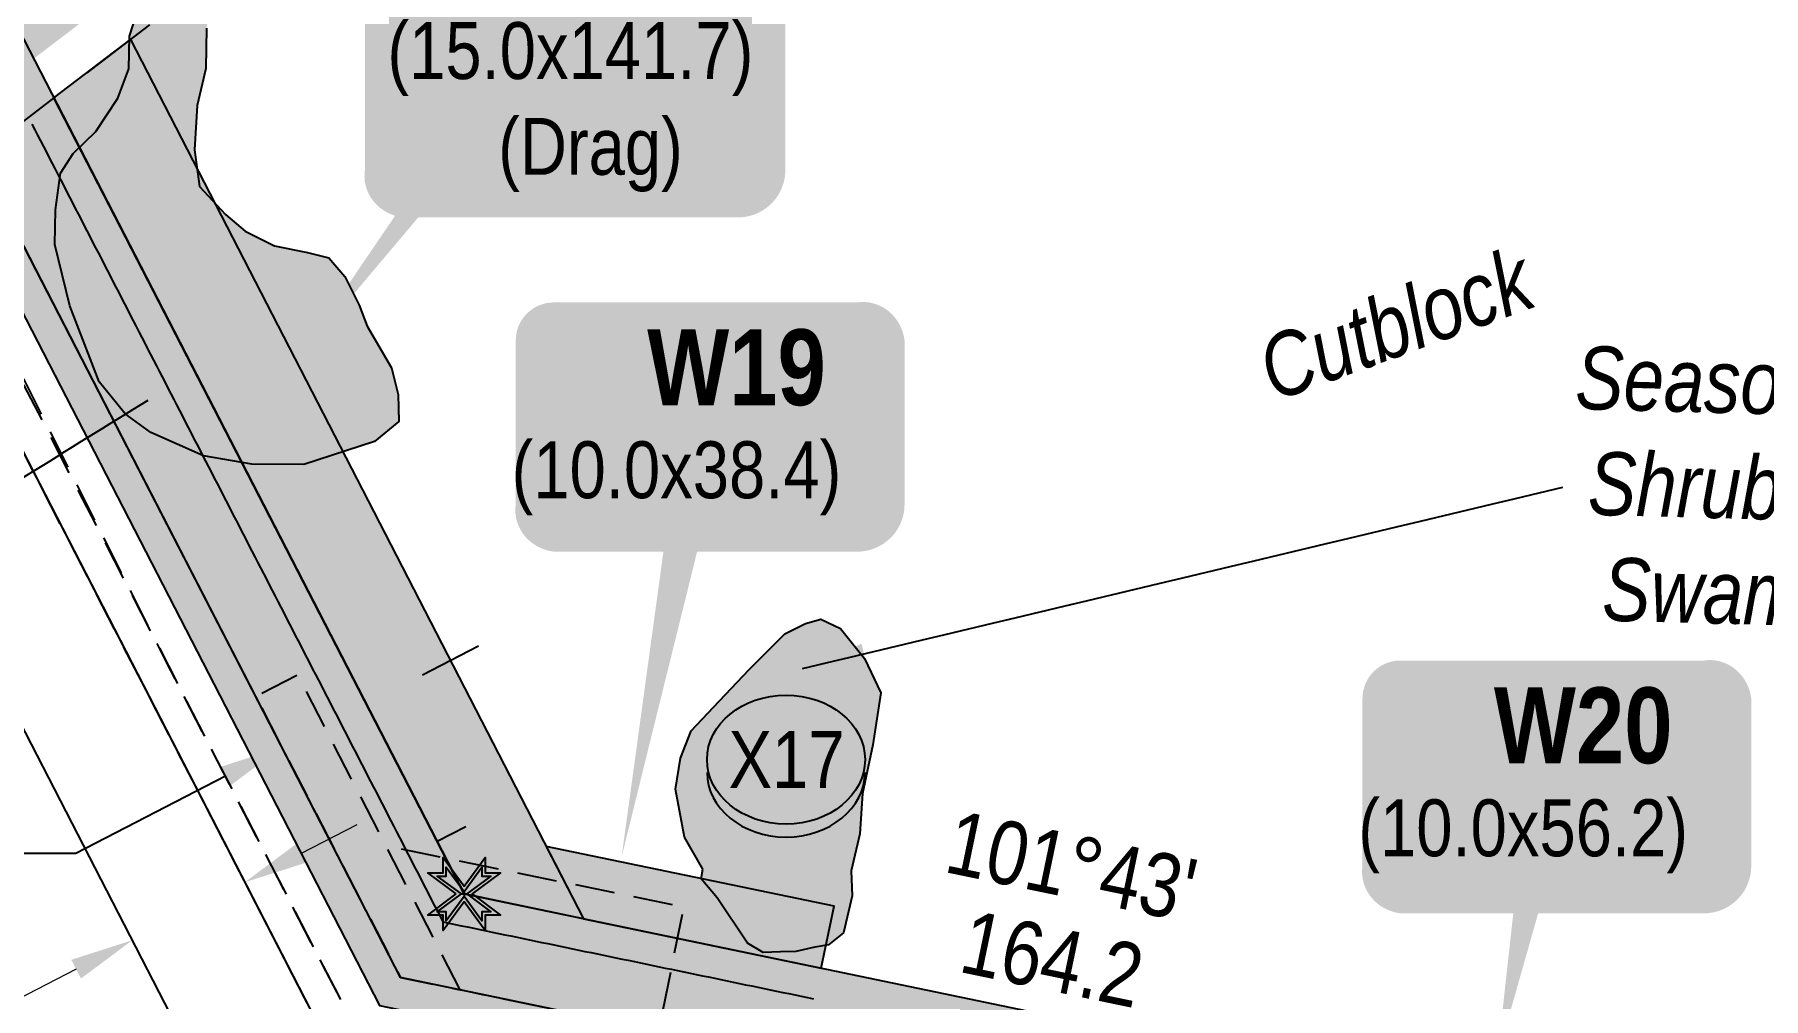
# Model space of a CAD drawing. Extents: x 347027 to 353466, y 6157949 to 6165050.
# Drawn here: x 349305.3 to 349578.7, y 6160897.9 to 6161050.3 of the extents above; entities that cross this region are included whole.
import ezdxf
from ezdxf.enums import TextEntityAlignment as Align

# ---------------------------------------------------------------- set-up
doc = ezdxf.new("R2010")
doc.units = 0
doc.header["$LTSCALE"] = 5
doc.header["$PDSIZE"] = 20
for name, pattern in [('foc-ACCESSROAD', [3.75, 2.5, -1.25]), ('HIDDEN2', [1.875, 1.25, -0.625]), ('PHANTOM', [25, 12.5, -2.5, 2.5, -2.5, 2.5, -2.5]), ('UG_PIPE', [1.875, 1.25, -0.625])]:
    doc.linetypes.add(name, pattern=pattern)
doc.layers.get('Defpoints').update_dxf_attribs({"color": 9})
for name, color, linetype in [('AS-PIPE-UG', 44, 'UG_PIPE'), ('AS-ROADS', 254, 'Continuous'), ('C-RW', 13, 'Continuous'), ('F-AR', 190, 'foc-ACCESSROAD'), ('F-RW', 190, 'Continuous'), ('L-BD', 7, 'Continuous'), ('L-MON', 1, 'Continuous'), ('P-CROSSINGS', 250, 'Continuous'), ('P-PROPOSED', 10, 'Continuous'), ('P-PROPOSED-H', 21, 'Continuous'), ('P-TEMP-BLOCKS', 250, 'Continuous'), ('P-TEMP-H', 41, 'Continuous'), ('P-TEMP_WORKSPACE', 46, 'Continuous'), ('P-TXT', 4, 'Continuous'), ('P-WORKAREA', 113, 'Continuous'), ('P-WORKAREA-H', 111, 'Continuous'), ('T-EXISTING TFA', 220, 'HIDDEN2'), ('WETLAND', 143, 'Continuous'), ('WETLAND - SWAMP - H', 8, 'PHANTOM'), ('WETLAND-T', 146, 'Continuous')]:
    doc.layers.add(name, color=color, linetype=linetype)
for name, color, linetype, lineweight in [('C-RW-T', 13, 'Continuous', 9), ('F-RW-T', 190, 'Continuous', 9), ('T-TEXT', 48, 'Continuous', 18)]:
    doc.layers.add(name, color=color, linetype=linetype, lineweight=lineweight)
doc.styles.add('100L', font='ARIALN.TTF', dxfattribs={"height": 11})
doc.styles.add('80', font='ARIALN.TTF', dxfattribs={"height": 10})
doc.styles.add('80CG', font='ARIALN.TTF', dxfattribs={"height": 10})
doc.styles.add('80L', font='ARIALN.TTF', dxfattribs={"height": 10})
doc.styles.add('BOLD', font='ARIALNB.TTF')
doc.styles.add('Crossing', font='ARIALN.TTF', dxfattribs={"height": 10})
doc.dimstyles.new('Compass 5 000', dxfattribs={"dimscale": 5, "dimtxt": 9, "dimasz": 2, "dimexe": 0.2, "dimexo": 0.0625, "dimgap": 0.5, "dimtad": 0, "dimtih": 1, "dimtoh": 1, "dimzin": 0, "dimdsep": 46, "dimtxsty": '80CG', "dimcen": 0.1, "dimse1": 1, "dimse2": 1, "dimclrd": 256, "dimclrt": 256, "dimaunit": 1, "dimadec": 4, "dimazin": 0, "dimtfac": 0.06, "dimtofl": 0, "dimtmove": 0, "dimatfit": 1, "dimfxl": 0.2, "dimtolj": 1, "dimtzin": 0, "dimlwd": -1, "dimarcsym": 0})

# ---------------------------------------------------------------- blocks, each defined once
blk = doc.blocks.new('*D124')
at = {"layer": 'C-RW-T', "transparency": 16777216}
for p, q in [((349553.7739387411, 6160846.244590925), (349617.8535426166, 6160894.303159114)), ((349617.8535426166, 6160894.303159114), (349627.8535426166, 6160894.303159114)), ((349525.7766407705, 6160825.247113222), (349517.7765727718, 6160819.247203888))]:
    blk.add_line(p, q, dxfattribs=at)
for points in [[(349552.7739538518, 6160847.577935591), (349554.7739236304, 6160844.911246259), (349545.7738707424, 6160840.244681591)], [(349524.7766558812, 6160826.580457889), (349526.7766256598, 6160823.913768556), (349533.7767087691, 6160831.247022556)]]:
    blk.add_solid(points, dxfattribs=at)
at = {"layer": 'Defpoints', "color": 0, "transparency": 16777216}
for p in [(349545.7738707424, 6160840.244681591), (349554.4355508778, 6160828.695502061), (349542.4383889046, 6160819.697843026)]:
    blk.add_point(p, dxfattribs=at)
at = {"layer": 'C-RW-T', "transparency": 16777216, "insert": (349666.9394907746, 6160894.303159113), "char_height": 10, "attachment_point": 5, "style": '80CG', "bg_fill": 3, "box_fill_scale": 1.1, "bg_fill_color": 256, "bg_fill_true_color": 13158600, "bg_fill_transparency": 0}
blk.add_mtext('\\A1;CSV\\P15.00 P/L R/W\\PPLA 231119', dxfattribs=at)
blk = doc.blocks.new('*D84')
at = {"layer": 'Defpoints', "color": 0, "transparency": 16777216}
for p in [(349334.014973152, 6160924.988737251), (349316.2409680383, 6160915.831272037), (349338.5346289398, 6160916.216398704)]:
    blk.add_point(p, dxfattribs=at)
at = {"layer": 'F-RW-T', "transparency": 16777216}
for p, q in [((349347.4241383928, 6160920.796422905), (349356.3136478458, 6160925.376447107)), ((349311.8711143732, 6160902.478909288), (349295.6256382163, 6160894.108967802)), ((349295.6256382163, 6160894.108967802), (349285.6256382163, 6160894.108967802))]:
    blk.add_line(p, q, dxfattribs=at)
for points in [[(349346.6608010256, 6160922.278007815), (349348.18747576, 6160919.314837996), (349338.5346289398, 6160916.216398704)], [(349311.107777006, 6160903.960494198), (349312.6344517404, 6160900.997324379), (349320.7606238262, 6160907.05893349)]]:
    blk.add_solid(points, dxfattribs=at)
at = {"layer": 'F-RW-T', "transparency": 16777216, "insert": (349246.0860747783, 6160894.108967802), "char_height": 10, "attachment_point": 5, "style": '80CG'}
blk.add_mtext('\\A1;Pembina\\P20.00 P/L R/W\\PPLA 200680', dxfattribs=at)
blk = doc.blocks.new('TEMP')
h = blk.add_hatch(color=255)
h.dxf.hatch_style = 1
h.paths.add_polyline_path([(-1.152061661774314, -0.6656854195645793), (-0.6656854224511335, -0.6656854195645793), (-0.6656854224511335, -1.152061655686339), (-5.273250724968648e-10, -0.2514284436956588), (0.6656854183820542, -1.152061663420682), (0.6656854183820542, -0.6656854208922597), (1.152061656810019, -0.6656854053035205), (0.2514284429676993, 5.273252945414697e-10), (1.152061671303363, 0.6656854258011663), (0.6656854287749412, 0.6656854258011663), (0.6656854131859291, 1.152061664229041), (-5.274159997625816e-10, 0.2514284397220762), (-0.6656854269836912, 1.152061669657269), (-0.6656854269836914, 0.6656854303339059), (-1.152061663105633, 0.665685430333906), (-0.2514284404497632, 5.273249614745623e-10)])
h = blk.add_hatch(color=1)
h.dxf.hatch_style = 1
h.paths.add_polyline_path([(-0.06148754561550518, -3.245802793205854e-09), (0.5656854183820542, -0.8485281365719857), (0.5656854183820542, -0.3566277553978557), (1.665334536937735e-16, 0.06148754561552533), (-0.8485281349258001, -0.5656854195645793), (-0.3566277640338187, -0.5656854195645793), (0.06148754642195797, -3.245822666197995e-09), (-0.5656854269836911, 0.8485281428085727), (-0.5656854269836913, 0.3566277719165035), (-2.320366121466577e-14, -0.06148754642194038), (0.8485281444547581, 0.5656854258011663), (0.3566277632805105, 0.5656854258011663)])
at = {"color": 1}
for p, q in [((-0.0831890328488953, 0), (0.08318903393992515, 0)), ((0, 0.08318903069412045), (0, -0.08318903609469999))]:
    blk.add_line(p, q, dxfattribs=at)
at = {"color": 255, "flags": 128}
blk.add_lwpolyline([(-0.251428440449763, 5.273250280879439e-10), (-1.152061663105633, 0.665685430333906), (-0.6656854269836914, 0.665685430333906), (-0.6656854269836914, 1.152061669657269), (-5.274159775581211e-10, 0.2514284397220763), (0.6656854131859291, 1.152061664229041), (0.6656854287749412, 0.6656854258011663), (1.152061671303363, 0.6656854258011663), (0.2514284429676991, 5.273250280879439e-10), (1.152061656810019, -0.6656854053035204), (0.6656854183820542, -0.6656854208922596), (0.6656854183820542, -1.152061663420682), (-5.273250280879439e-10, -0.2514284436956586), (-0.6656854224511335, -1.152061655686339), (-0.6656854224511335, -0.6656854195645793), (-1.152061661774314, -0.6656854195645793)], close=True, dxfattribs=at)
at = {"color": 1, "flags": 128}
blk.add_lwpolyline([(-0.0831890328488953, 0), (-0.8485281394583581, 0.565685430333906), (-0.5656854269836913, 0.565685430333906), (-0.5656854269836913, 0.8485281428085728), (0, 0.08318903069412045), (0.565685422914612, 0.8485281473411306), (0.5656854319800914, 0.5656854258011663), (0.8485281444547582, 0.5656854258011663), (0.08318903393992515, 0), (0.8485281399220185, -0.5656854150320214), (0.5656854183820542, -0.5656854240973189), (0.5656854183820542, -0.8485281365719857), (0, -0.08318903609469999), (-0.5656854224511335, -0.8485281320390641), (-0.5656854224511335, -0.5656854195645792), (-0.8485281349258003, -0.5656854195645792)], close=True, dxfattribs=at)
blk = doc.blocks.new('*U181')
h = blk.add_hatch(color=191)
edge = h.paths.add_edge_path()
edge.add_line((-23.99999999999998, -20), (23.99999999999998, -20))
edge.add_arc((23.99999999999998, -14), 6, 270, 360)
edge.add_line((29.99999999999998, -14), (29.99999999999998, 12.5))
edge.add_arc((23.99999999999998, 12.5), 6, 0, 90)
edge.add_line((23.99999999999998, 18.5), (-23.99999999999998, 18.5))
edge.add_arc((-23.99999999999998, 12.5), 6, 90, 180)
edge.add_line((-29.99999999999998, 12.5), (-29.99999999999998, -14))
edge.add_arc((-23.99999999999998, -14), 6, 180, 270)
at = {"color": 250, "flags": 128}
blk.add_lwpolyline([(-23.99999999999998, -20, 3, 3, 0), (23.99999999999998, -20, 3, 3, 0.414213562373095), (29.99999999999998, -14, 3, 3, 0), (29.99999999999998, 12.5, 3, 0, 0.414213562373095), (23.99999999999998, 18.5, 0, 0, 0), (-23.99999999999998, 18.5, 0, 0, 0.414213562373095), (-29.99999999999998, 12.5, 0, 0, 0), (-29.99999999999998, -14, 0, 3, 0.414213562373095)], format="xyseb", close=True, dxfattribs=at)
at = {"flags": 128}
blk.add_lwpolyline([(-8.662977602772122, -44.2397304379335, 0, 7.5, 0), (-3.398394867633904e-15, 4.930380657631324e-32, 0, 0, 0)], format="xyseb", dxfattribs=at)
at = {"color": 250}
for tag, p, height, style in [('TEMP_AREA_W1_001', (-9.212824010914055, 2.244292974654144), 12, 'BOLD'), ('ENTER_TEXT_001', (-30.65893587994544, -12.47010782646594), 9, '80')]:
    blk.add_attdef(tag, p, '', height=height, dxfattribs=dict(at, style=style))
blk = doc.blocks.new('*U186')
h = blk.add_hatch(color=191)
edge = h.paths.add_edge_path()
edge.add_line((-23.99999999999998, -19.42777837808684), (23.99999999999998, -19.42777837808684))
edge.add_arc((23.99999999999998, -13.42777837808684), 6, 270, 360)
edge.add_line((29.99999999999998, -13.42777837808684), (29.99999999999998, 12.5))
edge.add_arc((23.99999999999998, 12.5), 6, 0, 90)
edge.add_line((23.99999999999998, 18.5), (-23.99999999999998, 18.5))
edge.add_arc((-23.99999999999998, 12.5), 6, 90, 180)
edge.add_line((-29.99999999999998, 12.5), (-29.99999999999998, -13.42777837808684))
edge.add_arc((-23.99999999999998, -13.42777837808684), 6, 180, 270)
at = {"color": 250, "flags": 128}
blk.add_lwpolyline([(-23.99999999999998, -19.42777837808684, 3, 3, 0), (23.99999999999998, -19.42777837808684, 3, 3, 0.414213562373095), (29.99999999999998, -13.42777837808684, 3, 3, 0), (29.99999999999998, 12.5, 3, 0, 0.414213562373095), (23.99999999999998, 18.5, 0, 0, 0), (-23.99999999999998, 18.5, 0, 0, 0.414213562373095), (-29.99999999999998, 12.5, 0, 0, 0), (-29.99999999999998, -13.42777837808684, 0, 3, 0.414213562373095)], format="xyseb", close=True, dxfattribs=at)
at = {"flags": 128}
blk.add_lwpolyline([(-13.25794738594058, -69.19887823788565, 0, 7.499999999999999, 0), (-3.398394867633905e-15, 0, 0, 0, 0)], format="xyseb", dxfattribs=at)
at = {"color": 250}
for tag, p, height, style in [('TEMP_AREA_W1_001', (-9.212824010914055, 2.244292974654144), 12, 'BOLD'), ('ENTER_TEXT_001', (-30.65893587994544, -12.47010782646594), 9, '80')]:
    blk.add_attdef(tag, p, '', height=height, dxfattribs=dict(at, style=style))
blk = doc.blocks.new('*U218')
h = blk.add_hatch(color=191)
edge = h.paths.add_edge_path()
edge.add_line((-26.49999999999998, -32.86334531143689), (26.49999999999998, -32.86334531143689))
edge.add_arc((26.49999999999997, -26.86334531143689), 6, 270, 360)
edge.add_line((32.49999999999997, -26.86334531143689), (32.49999999999998, 12.5))
edge.add_arc((26.49999999999998, 12.5), 6, 0, 90)
edge.add_line((26.49999999999998, 18.5), (-26.49999999999998, 18.5))
edge.add_arc((-26.49999999999998, 12.5), 6, 90, 180)
edge.add_line((-32.49999999999998, 12.5), (-32.49999999999999, -26.86334531143689))
edge.add_arc((-26.49999999999999, -26.86334531143689), 6, 180, 270)
at = {"color": 250, "flags": 128}
blk.add_lwpolyline([(-26.49999999999998, -32.86334531143689, 3, 3, 0), (26.49999999999998, -32.86334531143689, 3, 3, 0.414213562373095), (32.49999999999997, -26.86334531143689, 3, 3, 0), (32.49999999999998, 12.5, 3, 0, 0.414213562373095), (26.49999999999998, 18.5, 0, 0, 0), (-26.49999999999998, 18.5, 0, 0, 0.414213562373095), (-32.49999999999998, 12.5, 0, 0, 0), (-32.49999999999999, -26.86334531143689, 0, 3, 0.414213562373095)], format="xyseb", close=True, dxfattribs=at)
at = {"flags": 128}
blk.add_lwpolyline([(-43.9810310133299, -57.98511618585815, 0, 7.499999999999999, 0), (-3.398394867633905e-15, 7.888609052210118e-31, 0, 0, 0)], format="xyseb", dxfattribs=at)
at = {"color": 250}
for tag, p, height, style in [('TEMP_AREA_W1_001', (-9.212824010914055, 2.244292974654144), 12, 'BOLD'), ('ENTER_TEXT_001', (-30.65893587994544, -12.47010782646594), 9, '80')]:
    blk.add_attdef(tag, p, '', height=height, dxfattribs=dict(at, style=style))
blk = doc.blocks.new('xing2')
h = blk.add_hatch(color=50)
h.dxf.hatch_style = 1
edge = h.paths.add_edge_path()
edge.add_ellipse((0, 0), major_axis=(-12.5, 0), ratio=0.8162973455633619, start_angle=0, end_angle=360)
h = blk.add_hatch(color=250)
h.dxf.hatch_style = 1
edge = h.paths.add_edge_path()
edge.add_ellipse((0, -2.047489049626165), major_axis=(-12.5, 0), ratio=0.8162973455633619, start_angle=0, end_angle=180)
edge.add_line((12.5, -2.047489049626165), (12.5, 0))
edge.add_ellipse((0, 0), major_axis=(-12.5, 0), ratio=0.8162973455633619, start_angle=0, end_angle=180, ccw=False)
edge.add_line((-12.5, 0), (-12.5, -2.047489049626165))
at = {"color": 250}
blk.add_ellipse((0, 0), major_axis=(-12.5, 0), ratio=0.8162973455633619, dxfattribs=at)
blk.add_ellipse((0, -2.047489049626165), major_axis=(-12.5, 0), ratio=0.8162973455633619, start_param=0, end_param=3.141592653589793, dxfattribs=at)
at = {"color": 250, "style": 'Crossing'}
blk.add_attdef('CROSSING', text='', height=9, dxfattribs=at).set_placement((0.08916442567715421, 0.0199513138486509), align=Align.MIDDLE_CENTER)
at = {"color": 250, "style": 'Crossing', "flags": 1}
for tag, p in [('OWNER', (0.08916442567715421, -12.49201765665748)), ('DESCRIPTION', (0.08916442567715421, -25.770021277247)), ('LOCATION', (0.08916442567715421, -39.30337514164421)), ('DWG_REF', (0.08916442567715421, -52.83672900604233))]:
    blk.add_attdef(tag, text='', height=9, dxfattribs=at).set_placement(p, align=Align.MIDDLE_CENTER)
blk = doc.blocks.new('*D240')
at = {"layer": 'Defpoints', "color": 0, "transparency": 16777216}
for p in [(349357.3877961687, 6160945.124778337), (349344.0567624546, 6160938.257064148), (349344.400786812, 6160937.589272772)]:
    blk.add_point(p, dxfattribs=at)
at = {"layer": 'P-TXT', "transparency": 16777216}
for p, q in [((349366.6215085438, 6160949.036664564), (349375.5111965612, 6160953.616342168)), ((349335.5110987946, 6160933.009595169), (349311.800385531, 6160920.794608289)), ((349311.800385531, 6160920.794608289), (349301.800385531, 6160920.794608289))]:
    blk.add_line(p, q, dxfattribs=at)
for points in [[(349365.8582289428, 6160950.518279234), (349367.3847881444, 6160947.555049894), (349357.7318205261, 6160944.456986961)], [(349334.7478191936, 6160934.491209839), (349336.2743783952, 6160931.527980499), (349344.400786812, 6160937.589272772)]]:
    blk.add_solid(points, dxfattribs=at)
at = {"layer": 'P-TXT', "transparency": 16777216, "insert": (349289.0479980819, 6160920.794608288), "char_height": 10, "attachment_point": 5, "style": '80CG'}
blk.add_mtext('\\A1;15.0', dxfattribs=at)

msp = doc.modelspace()

# ---------------------------------------------------------------- hatches: boundary and pattern name
at = {"layer": 'P-PROPOSED-H'}
h = msp.add_hatch(color=256, dxfattribs=at)
h.dxf.hatch_style = 1
h.paths.add_polyline_path([(349071.587695059, 6164537.693803868), (349086.5746355743, 6164537.17075627), (349067.3144586891, 6163985.306783213), (349085.0049456167, 6163919.000198466), (349074.3566629408, 6163607.537617608), (349069.582327014, 6163389.633695203), (349063.6566722145, 6163274.078215285), (349041.7106052457, 6163211.970695144), (349031.0910271434, 6162819.545426222), (349019.0534180521, 6162769.819122177), (349000.8498970688, 6162239.091058022), (348984.9625655333, 6162181.487504966), (349042.7849328308, 6162018.631527645), (349032.9464864926, 6161574.903176269), (349373.228227902, 6160914.37665403), (349533.9405277448, 6160881.02046957), (349622.6700173278, 6160762.61233374), (349747.6093361881, 6160761.904847627), (349747.7773915372, 6160766.902751134), (350146.77323472, 6160764.643382159), (350196.8484843011, 6160654.93929763), (350246.790137143, 6160654.570828808), (350406.6903704909, 6160304.186531629), (350602.1086272931, 6159876.002857098), (350612.6910618935, 6159864.848841377), (350870.1686735692, 6159300.713873299), (351063.1367612949, 6158877.919653248), (351095.8119970816, 6158809.659540432), (351136.6409825057, 6158724.365859018), (351202.1481676832, 6158592.506011025), (351209.7571143057, 6158577.189911848), (351214.2627771116, 6158567.998789966), (351285.680249643, 6158421.816395603), (351300.1828606416, 6158379.243327934), (351284.1610391886, 6158379.770350928), (351271.7905518177, 6158416.084473681), (351212.9108076521, 6158501.531053242), (351199.1800899486, 6158531.604950845), (351197.2291419685, 6158568.702100986), (351081.0212805421, 6158802.617681446), (350856.5263645708, 6159294.487368405), (350600.0885455082, 6159856.344144729), (350589.5060120554, 6159867.498264637), (350393.2550281776, 6160298.065572136), (350237.2614434671, 6160639.64465848), (350187.1525607621, 6160640.014361119), (350137.3887336256, 6160749.700218019), (349762.2749178325, 6160751.824351717), (349762.1068624835, 6160746.826448208), (349615.1363145442, 6160747.658689192), (349525.3405479364, 6160867.489755275), (349363.1742917508, 6160901.147711511), (349017.8696029966, 6161571.42436), (349027.7314903134, 6162016.209933873), (348969.2504004297, 6162180.921195151), (348985.9232811548, 6162241.372956179), (349004.1185802231, 6162771.861308414), (349016.1432954881, 6162821.534349201), (349026.7839568465, 6163214.738707689), (349048.7918134996, 6163277.021093057), (349054.5946778007, 6163390.182050271), (349059.366211367, 6163607.958071046), (349069.9415333659, 6163917.286549954), (349052.2496410448, 6163983.598402325), (349071.587695059, 6164537.693803868), (349086.5746355743, 6164537.17075627)])
at = {"layer": 'P-TEMP-H'}
h = msp.add_hatch(color=256, dxfattribs=at)
h.dxf.hatch_style = 1
h.paths.add_polyline_path([(349373.228227902, 6160914.37665403), (349308.3658203018, 6161040.282147339), (349320.4729350224, 6161049.525630945), (349392.1168622365, 6160910.456277235)])
h = msp.add_hatch(color=256, dxfattribs=at)
h.dxf.hatch_style = 1
h.paths.add_polyline_path([(349392.1168622365, 6160910.456277235), (349429.6918850442, 6160902.657500214), (349431.723563274, 6160912.446260116), (349386.2270952754, 6160921.889150179)])
at = {"layer": 'P-WORKAREA-H'}
h = msp.add_hatch(color=256, dxfattribs=at)
h.dxf.hatch_style = 1
h.paths.add_polyline_path([(349292.2230006735, 6161027.95750253), (349359.8229797005, 6160896.738063998), (349522.4706655487, 6160862.980186002), (349597.5773500893, 6160762.754424427), (349603.8504560721, 6160762.718902094), (349525.3372859643, 6160867.490432303), (349363.1742917508, 6160901.147711511), (349296.2587055802, 6161031.038663732)])
at = {"layer": 'WETLAND - SWAMP - H', "transparency": 33554483}
h = msp.add_hatch(color=256, dxfattribs=at)
h.dxf.hatch_style = 1
h.paths.add_polyline_path([(349320.335207465, 6161050.056888318), (349322.0129346274, 6161055.28601918), (349329.1979505885, 6161059.759694409), (349332.286821453, 6161058.325006109), (349333.2793309743, 6161055.610870583), (349332.4887560678, 6161051.321570436), (349332.368633814, 6161044.918349417), (349331.0129631265, 6161039.089003804), (349330.6059029227, 6161032.068008684), (349331.381712415, 6161026.300121351), (349335.4718721063, 6161021.846799898), (349338.595861769, 6161019.194122385), (349343.233557763, 6161016.889840686), (349348.4451293249, 6161015.821107239), (349351.8209379122, 6161015.004192606), (349354.3447129439, 6161012.02945821), (349356.6078893456, 6161007.523457926), (349357.9224551529, 6161004.209107331), (349361.7695755882, 6160997.615524914), (349362.8059832001, 6160993.378902832), (349362.9288990683, 6160989.115941617), (349359.0582321204, 6160985.956833203), (349347.8884116417, 6160982.282514894), (349339.6582072376, 6160982.349960255), (349332.0018786516, 6160983.652953799), (349323.6663182382, 6160987.374365407), (349319.6200577199, 6160990.30520115), (349315.5123392565, 6160995.367517115), (349310.8981900493, 6161007.424488404), (349308.4857585424, 6161017.106940079), (349308.6322205158, 6161022.596669045), (349309.3788970165, 6161028.408454687), (349311.4225798554, 6161031.514884712), (349314.9799688592, 6161034.969710706), (349318.484679359, 6161040.251519912), (349320.1799661806, 6161044.871656301)])
h = msp.add_hatch(color=256, dxfattribs=at)
h.dxf.hatch_style = 1
h.paths.add_polyline_path([(349410.9887654631, 6160918.275823199), (349408.0990361933, 6160923.373260075), (349406.6615560419, 6160930.950573239), (349407.4345734682, 6160935.848868501), (349409.1386419495, 6160940.164508219), (349412.6872533469, 6160943.923831395), (349418.3058880615, 6160949.876093261), (349423.9333024467, 6160955.523858049), (349427.2388742624, 6160957.142920869), (349429.6572932443, 6160957.822152825), (349432.7461645262, 6160956.387463077), (349436.5406067579, 6160951.620862358), (349439.134619074, 6160946.210148282), (349437.8491832897, 6160937.94482291), (349436.2416907156, 6160930.279712567), (349435.8170686027, 6160923.867710053), (349434.4613952122, 6160918.038363248), (349434.575530423, 6160914.079898415), (349433.2198568658, 6160908.250551688), (349430.8365562694, 6160906.353330936), (349428.7138548616, 6160905.987376285), (349425.6864412302, 6160905.290585476), (349423.2504629516, 6160905.220348493), (349420.5099874091, 6160905.141331889), (349418.0301110562, 6160906.5935813), (349413.2519408635, 6160913.769821529), (349410.7281663606, 6160916.744557204)])

# ---------------------------------------------------------------- linework, layer by layer
at = {"layer": 'AS-PIPE-UG', "flags": 128}
msp.add_lwpolyline([(350606.233, 6159822.138999992), (350581.856, 6159876.102999992), (350566.294, 6159911.062999992), (350525.4850000005, 6160000.319), (350489.2420000006, 6160081.674999991), (350451.621, 6160162.818999992), (350393.162, 6160290.906999991), (350342.291, 6160403.922999992), (350307.912, 6160478.514), (350271.854, 6160556.686999992), (350225.734, 6160657.228), (350183.694, 6160750.234999992), (350178.989, 6160760.652999992), (350176.652, 6160765.131), (350174.165, 6160767.083999991), (350169.1490000005, 6160767.253), (350159.0260000005, 6160766.920999992), (350131.252, 6160766.155999992), (350038.4340000005, 6160766.883999991), (349962.199, 6160767.153), (349911.572, 6160767.318999992), (349821.1110000005, 6160768.301), (349768.2050000005, 6160768.169999992), (349704.173, 6160766.323999992), (349645.277, 6160766.557), (349615.536, 6160766.893999992), (349602.678, 6160766.994999992), (349595.3540000005, 6160767.123), (349591.057, 6160767.234999992), (349585.535, 6160768.047999992), (349582.122, 6160772.777), (349574.9050000006, 6160783.174999991), (349560.098, 6160802.907999991), (349541.923, 6160826.231999991), (349527.078, 6160845.882999992), (349522.007, 6160852.698999992), (349517.984, 6160857.477999992), (349509.628, 6160859.382999992), (349501.7530000005, 6160861.327999991), (349458.035, 6160870.268999992), (349397.6890000005, 6160882.357999992), (349372.382, 6160887.910999992), (349363.03, 6160889.733999992), (349359.052, 6160890.460999992), (349355.841, 6160893.737999992), (349350.972, 6160902.951999991), (349326.169, 6160951.044999992), (349297.167, 6161008.624999992), (349263.323, 6161077.611999991), (349237.2730000005, 6161132.677999992), (349206.647, 6161191.519999991), (349124.9440000005, 6161351.368), (349033.7720000005, 6161527.890999991), (349019.97, 6161555.458999991), (349012.1600000005, 6161570.786999991), (349010.9340000005, 6161579.501), (349012.873, 6161640.399), (349016.169, 6161754.346999992), (349018.203, 6161852.354999992), (349019.66, 6161927.098), (349021.134, 6162005.990999992), (349020.773, 6162015.834999992), (349016.857, 6162029.395999991), (348976.2150000005, 6162143.454999992), (348970.748, 6162158.468999991), (348968.334, 6162166.274), (348964.911, 6162175.796999992), (348964.2010000005, 6162182.670999992), (348966.936, 6162196.510999992), (348979.042, 6162236.427), (348979.873, 6162248.389), (348980.402, 6162266.584999992), (348981.091, 6162296.203999992), (348982.412, 6162332.920999992), (348996.6580000005, 6162748.658), (348994.563, 6162773.577), (348996.214, 6162780.968999991), (348998.701, 6162789.866999991), (349000.157, 6162796.316999991), (349009.3010000005, 6162832.047999992), (349010.858, 6162838.706999992), (349012.97, 6162849.729999992), (349016.0520000005, 6162901.997999991), (349018.784, 6163063.770999991), (349022.035, 6163145.950999992), (349025.679, 6163219.386999992), (349026.9250000005, 6163230.185), (349029.0680000006, 6163235.561), (349033.709, 6163247.645999991), (349038.683, 6163261.259999991), (349043.091, 6163274.224), (349044.189, 6163284.381), (349045.101, 6163310.608), (349048.614, 6163392.994999992), (349052.321, 6163534.578), (349055.417, 6163647.464999991), (349059.0340000005, 6163750.987999992), (349061.617, 6163816.330999992), (349060.481, 6163826.641999992), (349058.2310000006, 6163843.243999992), (349056.507, 6163864.629999992), (349059.206, 6163928.426999992), (349055.245, 6163953.173999991), (349047.717, 6163973.030999992), (349047.366, 6163984.450999992), (349047.801, 6164003.502999991), (349048.981, 6164029.196999991), (349049.861, 6164060.915999992), (349053.619, 6164118.509999991), (349056.581, 6164219.829), (349059.451, 6164307.085999992), (349063.279, 6164397.643999992), (349064.376, 6164460.371), (349063.394, 6164486.109999992)], dxfattribs=at)
at = {"layer": 'AS-ROADS', "const_width": 7.998040000000055, "flags": 128}
msp.add_lwpolyline([(349212.541, 6160980.943999992), (349327.2590000005, 6161068.354999962), (349519.3088457746, 6161214.203399267)], dxfattribs=at)
at = {"layer": 'C-RW', "flags": 128}
for points in [[(348989.1834832055, 6162773.903530117), (348970.9964061958, 6162243.654893953), (348953.5379626496, 6162180.354875516), (349012.677786549, 6162013.788298088), (349002.7924578478, 6161567.94548337), (349353.1201811186, 6160887.918539408), (349516.743799473, 6160853.958104514), (349585.091920399, 6160762.825124894), (349747.6093361881, 6160761.90484763), (349747.7773915372, 6160766.902751138), (350163.3191379512, 6160764.549688705)], [(350175.6855471761, 6160774.477372495), (349592.6219880828, 6160777.779050288), (349525.3405479362, 6160867.489755278), (349363.1742917508, 6160901.147711511), (349017.8696029963, 6161571.424360003), (349027.7314903131, 6162016.209933877), (348969.2504004297, 6162180.921195155), (348985.9232811545, 6162241.372956187), (349004.1185802228, 6162771.861308421)]]:
    msp.add_lwpolyline(points, dxfattribs=at)
at = {"layer": 'F-AR', "flags": 128}
msp.add_lwpolyline([(349144.6436502846, 6160952.475972754), (348906.9467832507, 6160959.206367144), (348907.631909554, 6160979.195729733), (348966.8078787478, 6160977.523586837), (348986.7964112684, 6160976.958838913), (349169.9582293282, 6160971.767407276), (349197.0280506373, 6160980.440531599), (349515.030079893, 6161223.227420503), (349539.9344033048, 6161246.870392167), (349545.4090138935, 6161239.660631662), (349550.3597565315, 6161233.142844462), (349552.103150694, 6161230.847275891), (349528.0212433374, 6161207.983647543), (349191.6147628322, 6160951.145593287), (349168.4684727617, 6160951.801583648), (349144.6436502846, 6160952.475972754)], close=True, dxfattribs=at)
at = {"layer": 'F-RW'}
for points in [[(349089.721010427, 6161399.181805408), (349270.3944736563, 6161048.471464706), (349274.84004521, 6161039.843696107), (349277.3601015924, 6161034.952151241), (349284.144386208, 6161021.784089065), (349368.0865510888, 6160858.858166547), (349449.2936530925, 6160701.234620593), (349690.7689535406, 6160309.407097708), (349717.7728659432, 6160265.590668676), (349710.5251222312, 6160042.399035947), (349709.0577698119, 6159997.205175694), (349707.2633181037, 6159957.50685191)], [(349687.2604947852, 6159957.786701526), (349689.0780275921, 6159997.995293041), (349690.5411968064, 6160043.06128118), (349697.5912846202, 6160260.21766116), (349689.5369672712, 6160273.286302156), (349431.8728697635, 6160691.390146654), (349345.2046637615, 6160859.614789951), (349268.0017888397, 6161009.460102399), (349261.2186473054, 6161022.626047728), (349258.6974820748, 6161027.519744154), (349254.2538712015, 6161036.144657493), (349075.734200539, 6161382.670836379)]]:
    msp.add_lwpolyline(points, dxfattribs=at)
at = {"layer": 'P-PROPOSED', "flags": 128}
for points in [[(350137.3887336256, 6160749.700218019), (349762.2749178325, 6160751.824351717), (349762.1068624835, 6160746.826448208), (349615.1363145442, 6160747.658689192), (349525.3405479364, 6160867.489755275), (349363.1742917508, 6160901.147711511), (349017.8696029966, 6161571.42436), (349027.7314903134, 6162016.209933873), (348969.2504004297, 6162180.921195151), (348985.9232811548, 6162241.372956179), (349004.1185802231, 6162771.861308414)], [(349019.0534180521, 6162769.819122177), (349000.8498970688, 6162239.091058022), (348984.9625655333, 6162181.487504966), (349042.7849328308, 6162018.631527645), (349032.9464864926, 6161574.903176269), (349373.228227902, 6160914.37665403), (349533.9405277448, 6160881.02046957), (349622.6700173278, 6160762.61233374), (349747.6093361881, 6160761.904847627), (349747.7773915372, 6160766.902751134), (350146.77323472, 6160764.643382159)]]:
    msp.add_lwpolyline(points, dxfattribs=at)
at = {"layer": 'P-PROPOSED'}
msp.add_polyline3d([(349304.8720328534, 6161036.144944041, 901.0760679360685), (349305.3298012089, 6161035.256350744, 901.0792377471369), (349305.7875695643, 6161034.367757446, 901.0321405186069), (349306.2453379198, 6161033.47916415, 900.9954589102759), (349306.7031062753, 6161032.590570852, 900.9646504679517), (349307.1608746308, 6161031.701977555, 900.9356151509785), (349307.6186429863, 6161030.813384257, 900.9074279845406), (349308.0764113417, 6161029.92479096, 900.8586075104511), (349308.5341796972, 6161029.036197663, 900.8088704845665), (349308.9919480527, 6161028.147604366, 900.8174534622422), (349309.4497164082, 6161027.259011068, 900.7741738932441), (349309.9074847637, 6161026.370417771, 900.737580082413), (349310.3652531191, 6161025.481824473, 900.6662803333667), (349310.8230214746, 6161024.593231176, 900.6412028675709), (349311.2807898301, 6161023.70463788, 900.5869207813113), (349311.7385581856, 6161022.816044582, 900.5493907214822), (349312.1963265411, 6161021.927451285, 900.5426344765749), (349312.6540948966, 6161021.038857987, 900.5301867032209), (349313.1118632521, 6161020.15026469, 900.5071888137721), (349313.5696316076, 6161019.261671393, 900.5751174958941), (349314.0273999631, 6161018.373078096, 900.6078698914359), (349314.4851683186, 6161017.484484798, 900.6000771069635), (349314.942936674, 6161016.595891501, 900.599182585958), (349315.4007050295, 6161015.707298203, 900.5822862056168), (349315.858473385, 6161014.818704907, 900.5569613207944), (349316.3162417405, 6161013.930111609, 900.5390805497525), (349316.774010096, 6161013.041518312, 900.5198287947114), (349317.2317784514, 6161012.152925014, 900.4855321295031), (349317.6895468069, 6161011.264331717, 900.4849627352925), (349318.1473151624, 6161010.375738421, 900.5182521908808), (349318.6050835179, 6161009.487145123, 900.5811655088293), (349319.0628518734, 6161008.598551826, 900.6014379889976), (349319.5206202288, 6161007.709958528, 900.5952775660054), (349319.9783885843, 6161006.821365231, 900.5625603355545), (349320.4361569398, 6161005.932771933, 900.5520830938639), (349320.8939252953, 6161005.044178637, 900.5802086157662), (349321.3516936508, 6161004.155585339, 900.5980129423557), (349321.8094620063, 6161003.266992042, 900.5794766207599), (349322.2672303618, 6161002.378398744, 900.5433548494169), (349322.7249987173, 6161001.489805447, 900.5001863074975), (349323.1827670728, 6161000.60121215, 900.4791732370649), (349323.6405354282, 6160999.712618853, 900.4360333149416), (349324.0983037837, 6160998.824025556, 900.4509300499057), (349324.5560721392, 6160997.935432258, 900.5088901302032), (349325.0138404947, 6160997.046838961, 900.5029503727158), (349325.4716088502, 6160996.158245664, 900.5301667448151), (349325.9293772057, 6160995.269652367, 900.5850162073606), (349326.3871455612, 6160994.381059069, 900.5574606951982), (349326.8449139166, 6160993.492465772, 900.6435533737292), (349327.3026822721, 6160992.603872474, 900.7732734230007), (349327.7604506276, 6160991.715279178, 900.8685324302303), (349328.2182189831, 6160990.82668588, 900.9326613889725), (349328.6759873386, 6160989.938092583, 900.9655064820862), (349329.133755694, 6160989.049499285, 900.9938164186402), (349329.5915240495, 6160988.160905988, 901.0576124615836), (349330.049292405, 6160987.272312691, 901.1585243701925), (349330.5070607605, 6160986.383719394, 901.2738220279984), (349330.964829116, 6160985.495126097, 901.329482735115), (349331.4225974714, 6160984.606532799, 901.3535608914339), (349331.8803658269, 6160983.717939502, 901.3963977586782), (349332.3381341824, 6160982.829346204, 901.4966184708207), (349332.7959025379, 6160981.940752908, 901.6339780502049), (349333.2536708934, 6160981.05215961, 901.6965620578158), (349333.7114392489, 6160980.163566313, 901.696657208964), (349334.1692076044, 6160979.274973015, 901.6903049949321), (349334.6269759599, 6160978.386379718, 901.6844932230495), (349335.0847443154, 6160977.497786421, 901.6779381838287), (349335.5425126709, 6160976.609193124, 901.6822036641767), (349336.0002810263, 6160975.720599826, 901.679620640751), (349336.4580493818, 6160974.832006529, 901.6708322304402), (349336.9158177373, 6160973.943413232, 901.6576819998095), (349337.3735860928, 6160973.054819935, 901.6405276656923), (349337.8313544483, 6160972.166226638, 901.6533290652302), (349338.2891228037, 6160971.27763334, 901.6610015451486), (349338.7468911592, 6160970.389040043, 901.5963762864288), (349339.2046595147, 6160969.500446745, 901.5403705331664), (349339.6624278702, 6160968.611853448, 901.517419887436), (349340.1201962257, 6160967.723260151, 901.5313263543242), (349340.5779645812, 6160966.834666854, 901.5530752938074), (349341.0357329366, 6160965.946073556, 901.5506425505871), (349341.4935012921, 6160965.057480259, 901.5205896781138), (349341.9512696476, 6160964.168886961, 901.5198591533203), (349342.4090380031, 6160963.280293665, 901.5179801010812), (349342.8668063586, 6160962.391700367, 901.5263174565154), (349343.3245747141, 6160961.50310707, 901.5456948521173), (349343.7823430696, 6160960.614513773, 901.5615183305341), (349344.2401114251, 6160959.725920475, 901.5562934495649), (349344.6978797805, 6160958.837327179, 901.549135802775), (349345.155648136, 6160957.948733881, 901.5688533274001), (349345.6134164915, 6160957.060140584, 901.6153378549968), (349346.071184847, 6160956.171547286, 901.6383438694158), (349346.5289532025, 6160955.282953989, 901.6041446328747), (349346.986721558, 6160954.394360691, 901.5640667041667), (349347.4444899135, 6160953.505767395, 901.5326251811879), (349347.9022582689, 6160952.617174097, 901.5089616393252), (349348.3600266244, 6160951.7285808, 901.4686573387561), (349348.8177949799, 6160950.839987502, 901.4686848054114), (349349.2755633354, 6160949.951394205, 901.4847218491184), (349349.7333316909, 6160949.062800908, 901.5539187799552), (349350.1911000463, 6160948.174207611, 901.6414275012554), (349350.6488684018, 6160947.285614314, 901.683824018979), (349351.1066367573, 6160946.397021016, 901.7116164207966), (349351.5644051128, 6160945.508427719, 901.6994701555319), (349352.0221734683, 6160944.619834422, 901.7179431327744), (349352.4799418238, 6160943.731241125, 901.719759293158), (349352.9377101792, 6160942.842647827, 901.7135605541519), (349353.3954785347, 6160941.95405453, 901.7369340247967), (349353.8532468902, 6160941.065461232, 901.7355688761875), (349354.3110152457, 6160940.176867936, 901.7392049163814), (349354.7687836012, 6160939.288274638, 901.7438274708989), (349355.2265519567, 6160938.399681341, 901.7587024956443), (349355.6843203122, 6160937.511088043, 901.7796849445525), (349356.1420886677, 6160936.622494746, 901.8088372749996), (349356.5998570232, 6160935.733901449, 901.8173012055472), (349357.0576253786, 6160934.845308152, 901.8239511714037), (349357.5153937341, 6160933.956714855, 901.8180648995112), (349357.9731620896, 6160933.068121557, 901.7976796041726), (349358.4309304451, 6160932.17952826, 901.7568651997724), (349358.8886988006, 6160931.290934962, 901.7387382510334), (349359.346467156, 6160930.402341666, 901.7314883477824), (349359.8042355115, 6160929.513748368, 901.7754727728694), (349360.262003867, 6160928.625155071, 901.8106330172214), (349360.7197722225, 6160927.736561773, 901.8423987844853), (349361.177540578, 6160926.847968476, 901.8572727119981), (349361.6353089335, 6160925.959375179, 901.8371764040847), (349362.0930772889, 6160925.070781882, 901.820678245465), (349362.5508456444, 6160924.182188584, 901.8543447049337), (349363.0086139999, 6160923.293595287, 901.9043263521038), (349363.4663823554, 6160922.40500199, 901.9173906861151), (349363.9241507109, 6160921.516408693, 901.8972540703842), (349364.3819190664, 6160920.627815396, 901.9083654816377), (349364.8396874219, 6160919.739222098, 901.9215894071518), (349365.2974557774, 6160918.850628801, 901.9528888057031), (349365.7552241329, 6160917.962035503, 901.9752151027812), (349366.2129924883, 6160917.073442206, 901.9539592603527), (349366.6707608438, 6160916.184848909, 901.9055401461628), (349367.1285291993, 6160915.296255612, 901.8684554294184), (349367.5862975548, 6160914.407662314, 901.8620758489286), (349368.0440659103, 6160913.519069017, 901.9295306801412), (349368.5018342658, 6160912.630475719, 901.9829040011402), (349368.9596026212, 6160911.741882423, 901.9852987057131), (349369.4173709767, 6160910.853289125, 902.0074435818406), (349369.8751393322, 6160909.964695828, 902.0550376809122), (349370.8520719561, 6160909.761931355, 902.0329090326388), (349371.8290045801, 6160909.559166882, 902.0658444459534), (349372.805937204, 6160909.356402408, 902.0540118296641), (349373.782869828, 6160909.153637935, 902.0529442077186), (349374.7598024519, 6160908.950873462, 902.0424569759325), (349375.7367350759, 6160908.74810899, 902.0032023900792), (349376.7136676998, 6160908.545344517, 902.0507474273179), (349377.6906003238, 6160908.342580043, 902.1120486101158), (349378.6675329477, 6160908.13981557, 902.0680330631451), (349379.6444655717, 6160907.937051097, 902.0834410647831), (349380.6213981956, 6160907.734286624, 902.0636770229839), (349381.5983308195, 6160907.53152215, 902.106338753741), (349382.5752634435, 6160907.328757677, 902.169899461092), (349383.5521960674, 6160907.125993204, 902.1971064883389), (349384.5291286914, 6160906.923228731, 902.2104410634354), (349385.5060613153, 6160906.720464258, 902.2082427128462), (349386.4829939393, 6160906.517699785, 902.2121637631418), (349387.4599265632, 6160906.314935312, 902.2434324419136), (349388.4368591871, 6160906.112170839, 902.2677923550474), (349389.4137918111, 6160905.909406366, 902.2592234215704), (349390.390724435, 6160905.706641893, 902.2350735372881), (349391.367657059, 6160905.503877419, 902.2300150008534), (349392.3445896829, 6160905.301112946, 902.2356640197339), (349393.3215223069, 6160905.098348473, 902.2614317276052), (349394.2984549308, 6160904.895584, 902.3001118965431), (349395.2753875548, 6160904.692819526, 902.3452508275202), (349396.2523201787, 6160904.490055053, 902.412806311196), (349397.2292528027, 6160904.287290581, 902.4390137782691), (349398.2061854266, 6160904.084526108, 902.4353017300407), (349399.1831180506, 6160903.881761635, 902.5040629826117), (349400.1600506745, 6160903.678997161, 902.5152522560629), (349401.1369832985, 6160903.476232688, 902.5022085425315), (349402.1139159224, 6160903.273468215, 902.503923547975), (349403.0908485464, 6160903.070703742, 902.5231453563192), (349404.0677811703, 6160902.867939269, 902.5426460010938), (349405.0447137942, 6160902.665174795, 902.5551910662807), (349406.0216464181, 6160902.462410322, 902.553767881401), (349406.9985790421, 6160902.259645849, 902.5817620989944), (349407.975511666, 6160902.056881377, 902.5976822202208), (349408.95244429, 6160901.854116904, 902.6235380217356), (349409.9293769139, 6160901.65135243, 902.5951622668276), (349410.9063095379, 6160901.448587957, 902.5824500387527), (349411.8832421618, 6160901.245823484, 902.6000588147085), (349412.8601747858, 6160901.043059011, 902.6155608811733), (349413.8371074097, 6160900.840294537, 902.6341741170893), (349414.8140400337, 6160900.637530064, 902.6041201021201), (349415.7909726576, 6160900.434765591, 902.5744187885615), (349416.7679052816, 6160900.232001118, 902.5772848229493), (349417.7448379055, 6160900.029236645, 902.5952297152783), (349418.7217705295, 6160899.826472172, 902.6362822652068), (349419.6987031534, 6160899.623707699, 902.6860413913693), (349420.6756357774, 6160899.420943226, 902.7100329738372), (349421.6525684013, 6160899.218178753, 902.7280947850829), (349422.6295010253, 6160899.01541428, 902.7423433654583), (349423.6064336492, 6160898.812649806, 902.7563111428424), (349424.5833662731, 6160898.609885333, 902.7338527764571), (349425.5602988971, 6160898.40712086, 902.7223946133353), (349426.537231521, 6160898.204356387, 902.814509446607), (349427.5141641449, 6160898.001591913, 902.9778691777544), (349428.4910967689, 6160897.79882744, 903.0912046203039)], dxfattribs=at)
at = {"layer": 'P-TEMP_WORKSPACE', "flags": 128}
for points in [[(349373.228227902, 6160914.37665403), (349308.3658203018, 6161040.282147339), (349320.4729350224, 6161049.525630945), (349392.1168622365, 6160910.456277235)], [(349392.1168622365, 6160910.456277235), (349429.6918850442, 6160902.657500214), (349431.723563274, 6160912.446260116), (349386.2270952754, 6160921.889150179)]]:
    msp.add_lwpolyline(points, close=True, dxfattribs=at)
msp.add_lwpolyline([(349373.4782645473, 6160924.988679367), (349368.9603418778, 6160922.661223115)], dxfattribs=at)
at = {"layer": 'P-WORKAREA', "flags": 128}
msp.add_lwpolyline([(349292.2230006735, 6161027.95750253), (349359.8229797005, 6160896.738063998), (349522.4706655487, 6160862.980186002), (349597.5773500893, 6160762.754424427), (349603.8504560721, 6160762.718902094), (349525.3372859643, 6160867.490432303), (349363.1742917508, 6160901.147711511), (349296.2587055802, 6161031.038663732)], close=True, dxfattribs=at)
at = {"layer": 'T-EXISTING TFA', "flags": 128}
for points in [[(349717.7728659432, 6160265.590668676), (349718.0667239408, 6160274.641654364), (349453.6496480872, 6160703.694237816), (349288.1780716197, 6161024.869298919), (349284.144386208, 6161021.784089065), (349449.2936530925, 6160701.234620593)], [(349372.6188133142, 6160899.187480684), (349346.9471463799, 6160949.019178413), (349340.2815138458, 6160945.585261728), (349363.1742917508, 6160901.147711511)], [(349372.6188133142, 6160899.187480684), (349360.8670986871, 6160921.998928518), (349407.9795037947, 6160912.33432516), (349403.9439478698, 6160892.685881446)]]:
    msp.add_lwpolyline(points, close=True, dxfattribs=at)
at = {"layer": 'WETLAND'}
msp.add_lwpolyline([(349332.4887560678, 6161051.321570431), (349332.368633814, 6161044.918349411), (349331.0129631265, 6161039.089003799), (349330.6059029227, 6161032.068008678), (349331.381712415, 6161026.300121346), (349335.4718721063, 6161021.846799898), (349338.5958617693, 6161019.19412238), (349343.233557763, 6161016.889840686), (349348.4451293252, 6161015.821107239), (349351.8209379122, 6161015.0041926), (349354.3447129439, 6161012.029458204), (349356.6078893459, 6161007.52345792), (349357.9224551529, 6161004.209107325), (349361.7695755882, 6160997.615524909), (349362.8059832001, 6160993.378902832), (349362.9288990683, 6160989.115941617), (349359.0582321207, 6160985.956833198), (349347.8884116417, 6160982.282514889), (349339.6582072376, 6160982.349960249), (349332.0018786516, 6160983.652953793), (349323.6663182382, 6160987.374365407), (349319.6200577199, 6160990.305201144), (349315.5123392565, 6160995.367517115), (349310.8981900493, 6161007.424488404), (349308.4857585428, 6161017.106940074), (349308.6322205158, 6161022.59666904), (349309.3788970165, 6161028.408454687), (349311.4225798554, 6161031.514884712), (349314.9799688592, 6161034.9697107), (349318.4846793594, 6161040.251519906), (349320.1799661809, 6161044.871656296), (349320.335207465, 6161050.056888318), (349320.335207465, 6161050.056888318), (349322.0129346278, 6161055.286019174)], dxfattribs=at)
msp.add_lwpolyline([(349410.9887654631, 6160918.275823194), (349408.0990361933, 6160923.37326007), (349406.6615560419, 6160930.950573239), (349407.4345734682, 6160935.848868501), (349409.1386419495, 6160940.164508213), (349412.6872533472, 6160943.923831395), (349418.3058880615, 6160949.876093255), (349423.9333024467, 6160955.523858043), (349427.2388742624, 6160957.142920869), (349429.6572932443, 6160957.822152819), (349432.7461645262, 6160956.387463071), (349436.5406067579, 6160951.620862353), (349439.1346190743, 6160946.210148277), (349437.8491832897, 6160937.944822905), (349436.2416907159, 6160930.279712562), (349435.8170686031, 6160923.867710053), (349434.4613952122, 6160918.038363243), (349434.575530423, 6160914.07989841), (349433.2198568658, 6160908.250551682), (349430.8365562694, 6160906.353330931), (349428.7138548616, 6160905.987376279), (349425.6864412302, 6160905.290585476), (349423.2504629516, 6160905.220348488), (349420.5099874091, 6160905.141331883), (349418.0301110565, 6160906.593581295), (349413.2519408635, 6160913.769821529), (349410.7281663609, 6160916.744557198), (349410.9887654631, 6160918.275823194)], close=True, dxfattribs=at)

# ---------------------------------------------------------------- block references
at = {"layer": 'L-MON', "xscale": 4.998775000000008, "yscale": 4.998775000000008, "zscale": 4.998775000000008}
msp.add_blockref('TEMP', (349373.228227902, 6160914.37665403), dxfattribs=at)
at = {"layer": 'P-CROSSINGS', "xscale": 0.9994927142757499, "yscale": 0.9994927142757499, "zscale": 0.9994927142757499}
msp.add_blockref('xing2', (349424.1341719957, 6160935.629418273), dxfattribs=at).add_auto_attribs({'CROSSING': 'X17'})
at = {"layer": 'P-TEMP-BLOCKS'}
ref = msp.add_blockref('*U218', (349390.036352856, 6161055.738041352), dxfattribs=dict(at, xscale=0.999755, yscale=0.999755, zscale=0.999755))
ref.add_attrib('TEMP_AREA_W1_001', 'W17', (349376.1939060689, 6161057.981784469), dxfattribs={"layer": '0', "color": 250, "height": 11.99706000000001, "style": 'BOLD'})
ref.add_attrib('ENTER_TEXT_001', '(15.0x141.7)', (349361.1004016094, 6161043.270988694), dxfattribs={"layer": '0', "color": 250, "height": 8.997795000000012, "style": '80'})
ref.add_attrib('ENTER_TEXT_002', '  (Drag)', (349372.8846897404, 6161028.121222443), dxfattribs={"layer": '0', "color": 250, "height": 8.997795000000012, "style": '80'})
at = {"layer": 'P-TEMP-BLOCKS', "xscale": 0.999755, "yscale": 0.999755, "zscale": 0.999755}
for name, p, values in [('*U186', (349411.3927961737, 6160989.438983956), {'TEMP_AREA_W1_001': 'W19', 'ENTER_TEXT_001': '(10.0x38.4)'}), ('*U181', (349545.2930958426, 6160932.80591162), {'TEMP_AREA_W1_001': 'W20', 'ENTER_TEXT_001': '(10.0x56.2)'})]:
    msp.add_blockref(name, p, dxfattribs=at).add_auto_attribs(values)

# ---------------------------------------------------------------- texts
at = {"layer": 'L-BD', "color": 6, "style": '80L'}
for s, p in [("101°43'", (349469.3078591113, 6160918.785315825)), ('164.2', (349466.2603417662, 6160904.102175969))]:
    msp.add_text(s, height=9.9973765, rotation=348.2745999999948, dxfattribs=at).set_placement(p, align=Align.MIDDLE)
at = {"layer": 'T-TEXT', "insert": (349487.8849571415, 6160997.953438778), "char_height": 9.997550000000016, "attachment_point": 1, "rotation": 19.99999999999998, "style": '100L'}
msp.add_mtext_dynamic_manual_height_columns('\\pi10.64664;{\\fArial Narrow|b0|i1|c0|p34;Cutblock}', width=65.42298633970252, gutter_width=55.01347830218417, heights=[0], dxfattribs=at)
at = {"layer": 'WETLAND-T', "insert": (349545.1118051949, 6161001.194552908), "char_height": 10.00000000000006, "attachment_point": 1, "rotation": 358.4748560997955, "style": '80L'}
msp.add_mtext_dynamic_manual_height_columns('\\pi4.01996;{\\fArial Narrow|b0|i1|c0|p34;Seasonal \\P\\pi6.46539;Shrubby \\P\\pi9.17344;Swamp}', width=55.48194232552878, gutter_width=50.01225300198558, heights=[0], dxfattribs=at)

# ---------------------------------------------------------------- dimensions: what is measured, and where the dimension line sits
at = {"layer": 'F-RW-T'}
dim = msp.add_linear_dim(base=(349338.5346289398, 6160916.216398704), p1=(349316.2409680384, 6160915.831272037), p2=(349334.0149731526, 6160924.988737251), angle=27.258282259840733, text='Pembina\\P20.00 P/L R/W\\PPLA 200680', dimstyle='Compass 5 000', dxfattribs=at)
dim.commit()
dim.dimension.update_dxf_attribs({"geometry": '*D84', "text_midpoint": (349246.0860747783, 6160894.108967802), "dimtype": 161})
at = {"layer": 'P-TXT'}
dim = msp.add_linear_dim(base=(349344.400786812, 6160937.589272772), p1=(349357.3877961688, 6160945.124778337), p2=(349344.0567624546, 6160938.257064148), angle=207.25604834491594, text='15.0', dimstyle='Compass 5 000', dxfattribs=at)
dim.commit()
dim.dimension.update_dxf_attribs({"geometry": '*D240', "text_midpoint": (349289.0479980819, 6160920.794608288), "dimtype": 161})

# ---------------------------------------------------------------- leaders
at = {"layer": 'WETLAND-T', "path_type": 1}
for points in [[(349323.2070531274, 6160992.441272905), (349284.8760591652, 6160968.702977464)], [(349426.7421542988, 6160950.017770335), (349547.0011452879, 6160978.720338307)]]:
    msp.add_leader(points, dimstyle='Compass 5 000', override={"dimgap": 0.5, "dimtad": 0}, dxfattribs=at)

# ---------------------------------------------------------------- next in the draw order: dimensions: what is measured, and where the dimension line sits
at = {"layer": 'C-RW-T', "color": 2}
dim = msp.add_linear_dim(base=(349545.7738707424, 6160840.244681591), p1=(349542.4383889042, 6160819.697843026), p2=(349554.4355508778, 6160828.695502061), angle=36.86924830208701, text='CSV\\P15.00 P/L R/W\\PPLA 231119', dimstyle='Compass 5 000', override={"dimtfill": 1}, dxfattribs=at)
dim.commit()
dim.dimension.update_dxf_attribs({"geometry": '*D124', "text_midpoint": (349666.9394907746, 6160894.303159113), "dimtype": 161})

doc.saveas('drawing.dxf')
